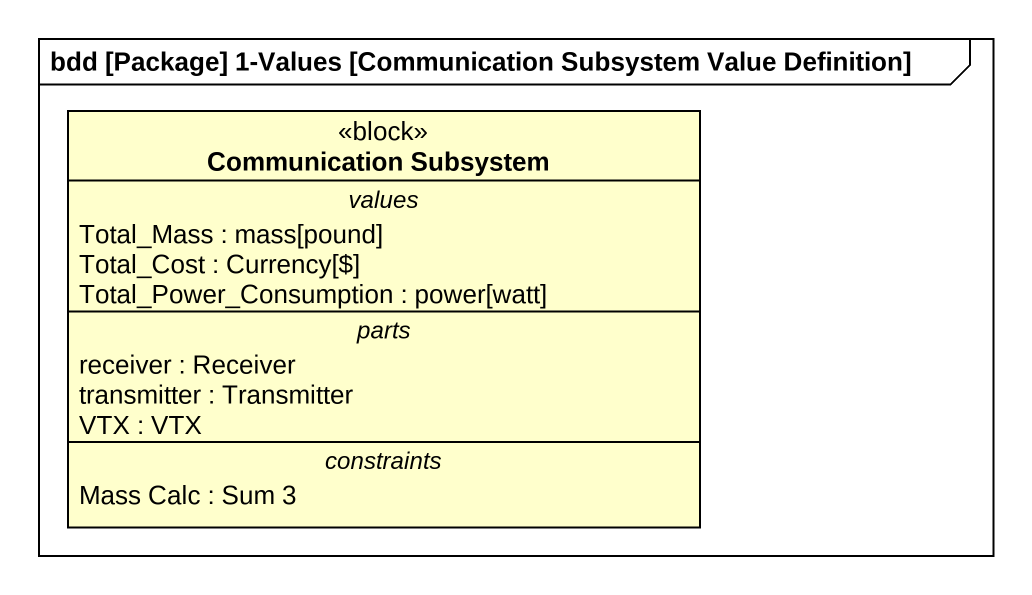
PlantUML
@startuml
mainframe bdd [Package] 1-Values [Communication Subsystem Value Definition]
hide circle
hide empty members
class "Communication Subsystem" as Communication_Subsystem <<block>> {
  -- values --
  Total_Mass : mass[pound]
  Total_Cost : Currency[$]
  Total_Power_Consumption : power[watt]
  -- parts --
  receiver : Receiver
  transmitter : Transmitter
  VTX : VTX
  -- constraints --
  Mass Calc : Sum 3
}
@enduml
